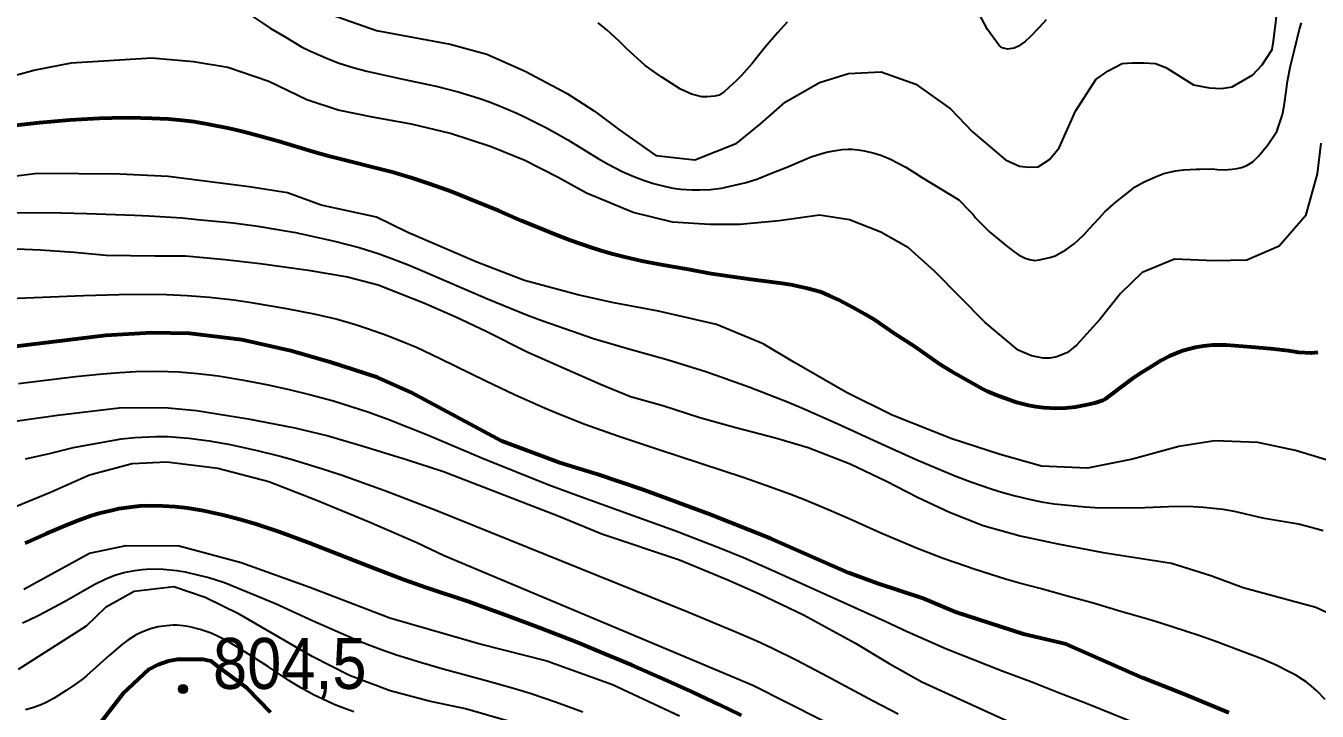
# Model space of a CAD drawing. Header units: metres. Extents: x 547833 to 556102, y 1844799 to 1850994.
# Drawn here: x 551718.3 to 552149.1, y 1845950.6 to 1846179.1 of the extents above; entities that cross this region are included whole.
import ezdxf

# ---------------------------------------------------------------- set-up
doc = ezdxf.new("R2010")
doc.units = ezdxf.units.M
doc.header["$LTSCALE"] = 6.8
for name, color, linetype, lineweight in [('1', 7, 'Continuous', 25), ('2', 7, 'Continuous', 53), ('5', 7, 'Continuous', 13)]:
    doc.layers.add(name, color=color, linetype=linetype, lineweight=lineweight)

msp = doc.modelspace()

# ---------------------------------------------------------------- hatches: boundary and pattern name
at = {"layer": '5'}
msp.add_hatch(color=256, dxfattribs=at).paths.add_polyline_path([(551772.29, 1845957.98, 1), (551769.29, 1845957.98, 1)])

# ---------------------------------------------------------------- linework, layer by layer
at = {"layer": '1'}
for points in [[(551820.47, 1846182.67), (551835.29, 1846177.49), (551859.94, 1846172.92), (551872.13, 1846169.6), (551884.96, 1846163.94), (551898.89, 1846156.5), (551908.07, 1846150.56), (551916.53, 1846144.28), (551928.54, 1846135.86), (551941.53, 1846134.41), (551955.51, 1846139.93), (551963.31, 1846146.28), (551971.63, 1846153.57), (551983.07, 1846160.2), (551992.76, 1846163.21), (552003.63, 1846163.68), (552015.27, 1846159.66), (552026.74, 1846151.43), (552034.09, 1846143.76), (552045.18, 1846134.38), (552049.82, 1846132.22), (552052.87, 1846131.93), (552056.06, 1846132.08), (552059.84, 1846134.52), (552063.03, 1846138.4), (552068.5, 1846150.58), (552075.28, 1846161.14), (552079.37, 1846164.03), (552084.04, 1846166.53), (552087.35, 1846166.72), (552091.24, 1846166.72), (552095.13, 1846166.53), (552098.63, 1846165.18), (552107.9, 1846159.36), (552113.16, 1846158.4), (552117.22, 1846158.22), (552120.74, 1846158.75), (552127.62, 1846162.76), (552130.79, 1846166.07), (552134.14, 1846171.13), (552134.57, 1846173.95), (552136.21, 1846187.47)], [(551794.07, 1846182.14), (551799.82, 1846178.25), (551804.88, 1846175.4), (551810.33, 1846172.08), (551813.3, 1846170.6), (551819.25, 1846168.01), (551822.88, 1846166.63), (551827.92, 1846165.03), (551832.14, 1846163.94), (551844.15, 1846161.27), (551855.18, 1846158.9), (551862.59, 1846157.02), (551869.47, 1846154.94), (551872.65, 1846153.82), (551875.84, 1846152.58), (551882.11, 1846149.94), (551884.51, 1846148.85), (551891.75, 1846145.21), (551896.03, 1846142.87), (551899.19, 1846141.03), (551909.3, 1846134.8), (551912.64, 1846132.89), (551917.26, 1846130.46), (551921.13, 1846128.77), (551924.42, 1846127.55), (551927.72, 1846126.49), (551931.71, 1846125.46), (551934.24, 1846124.96), (551936.75, 1846124.6), (551940.59, 1846124.37), (551943.02, 1846124.38), (551946.73, 1846124.54), (551950.39, 1846124.97), (551958.67, 1846126.88), (551962.19, 1846127.89), (551967.65, 1846130.14), (551972, 1846131.81), (551978.22, 1846134.53), (551980.29, 1846135.33), (551983.49, 1846136.39), (551985.48, 1846136.92), (551988.58, 1846137.54), (551990.63, 1846137.83), (551992.7, 1846137.97), (551993.85, 1846137.94), (551995.95, 1846137.74)], [(552058.73, 1846181.01), (552056.35, 1846178.47), (552053.34, 1846175.36), (552051.74, 1846173.79), (552049.44, 1846172.24), (552048.03, 1846171.59), (552045.79, 1846171.24), (552044.05, 1846171.73), (552043.08, 1846172.51), (552039.11, 1846177.8), (552036.21, 1846183.31)], [(551972.34, 1846180.32), (551969.09, 1846176.69), (551964.98, 1846171.97), (551963.16, 1846169.68), (551960.65, 1846166.53), (551959.59, 1846165.42), (551957.05, 1846162.46), (551955.28, 1846160.68), (551952.85, 1846158.52), (551951.42, 1846157.17), (551949.58, 1846155.98), (551948.23, 1846155.63), (551945.58, 1846155.42), (551943.8, 1846155.42), (551940.35, 1846156.22), (551936.78, 1846157.99), (551930.5, 1846161.93), (551926.52, 1846164.74), (551924.8, 1846165.93), (551918.84, 1846171.39), (551916.27, 1846173.97), (551912.21, 1846177.56), (551909.25, 1846180.1)], [(551995.95, 1846137.74), (551998.06, 1846137.37), (552001.38, 1846136.62), (552003.51, 1846135.98), (552004.68, 1846135.54), (552006.76, 1846134.6), (552009.37, 1846133.27), (552011.92, 1846131.9), (552014.94, 1846130.08), (552017.09, 1846128.55), (552029.57, 1846121.03), (552030.82, 1846119.81), (552031.97, 1846118.45), (552034.34, 1846116.12), (552035.08, 1846115.09), (552038.97, 1846111.31), (552039.96, 1846110.31), (552042.98, 1846107.68), (552045.03, 1846106.05), (552047.89, 1846103.77), (552049.49, 1846102.71), (552051.73, 1846101.6), (552053.14, 1846101.14), (552054.91, 1846100.85), (552056.38, 1846101.01), (552059.89, 1846101.78), (552061.68, 1846102.36), (552063.31, 1846103.29), (552065.3, 1846104.38), (552068.04, 1846106.43), (552069.61, 1846107.85), (552071.41, 1846109.54), (552073.17, 1846111.47), (552076.26, 1846114.8), (552078.35, 1846117.14), (552082.07, 1846120.41), (552084.57, 1846122.43), (552088.45, 1846125.35), (552091.36, 1846127.05), (552095.14, 1846128.71), (552097.99, 1846129.78), (552101.85, 1846130.71), (552104.55, 1846131.02), (552108.74, 1846131.25), (552110.1, 1846131.28), (552114.18, 1846131.37), (552115.81, 1846131.18), (552118.18, 1846131.08), (552120.76, 1846131.24), (552122.47, 1846131.44), (552123.91, 1846131.85), (552125.46, 1846132.4), (552127.66, 1846133.76), (552129.56, 1846135.59), (552132.6, 1846139.41), (552135.69, 1846143.85), (552137.53, 1846149.51), (552138.07, 1846152.42), (552138.77, 1846157.21), (552139.25, 1846160.61), (552140.16, 1846165.67), (552141.54, 1846171.04), (552143.24, 1846177.92), (552143.86, 1846180.1)], [(551956.55, 1846112.87), (551946.52, 1846112.87), (551934.11, 1846113.62), (551920.92, 1846116.83), (551905.32, 1846123.32), (551895.97, 1846128.48), (551884.78, 1846134.2), (551873.59, 1846138.77), (551860, 1846143.2), (551846.95, 1846146.3), (551833.98, 1846148.64), (551822.55, 1846150.9), (551812.12, 1846154.41), (551799.36, 1846160.46), (551785.75, 1846165.14), (551774.23, 1846167.01), (551760.37, 1846168.24), (551733.51, 1846166.59), (551721.44, 1846164.33), (551709.99, 1846161.13)], [(552150.37, 1846139.92), (552149.11, 1846129.74), (552145.24, 1846115.71), (552136.48, 1846105.57), (552125.7, 1846100.92), (552114.8, 1846100.7), (552101.53, 1846101.23), (552090.73, 1846096.83), (552083.52, 1846089.79), (552076.63, 1846081.13), (552068.91, 1846072.66), (552065.77, 1846070.18), (552062.26, 1846068.69), (552059.88, 1846068.31), (552057.74, 1846068.31), (552053.85, 1846069.06), (552049.34, 1846070.92), (552038.38, 1846080.1), (552021.59, 1846097.12), (552012.82, 1846105.02), (552003.58, 1846110.32), (551993.09, 1846114.34), (551983.14, 1846115.88), (551969.62, 1846114.09), (551956.55, 1846112.87)], [(552152.13, 1846034.33), (552141.86, 1846037.49), (552129.37, 1846040.13), (552114.95, 1846040.66), (552102.97, 1846038.79), (552087.56, 1846034.63), (552072.55, 1846031.53), (552057.1, 1846032.2), (552043.32, 1846036.1), (552027.23, 1846041.39), (552007.28, 1846049.29), (551992.07, 1846056.83), (551974.54, 1846066.91), (551964.32, 1846073), (551948.73, 1846079.48), (551929.42, 1846083.9), (551913.97, 1846086.85), (551902.51, 1846089.36), (551884.69, 1846094.2), (551868.76, 1846100.27), (551845.79, 1846110.12), (551835.3, 1846115.28), (551816.81, 1846119.28), (551805.68, 1846123.35), (551792.88, 1846125.33), (551765.8, 1846128.87), (551749.72, 1846129.58), (551722.26, 1846129.77), (551704.34, 1846127.61)], [(551714.6, 1846116.75), (551723.18, 1846116.82), (551730.12, 1846116.74), (551738.67, 1846116.52), (551754.6, 1846115.97), (551759.49, 1846115.71), (551770.5, 1846115), (551775.66, 1846114.54), (551787.45, 1846113.33), (551795.73, 1846112.26), (551802.34, 1846111.18), (551808.34, 1846110.1), (551821.3, 1846107.28), (551829.54, 1846105.1), (551836.2, 1846103.06), (551841.86, 1846100.97), (551846.21, 1846099.25), (551850.63, 1846097.42), (551872.32, 1846088.08), (551885.74, 1846082.61), (551890.79, 1846080.72), (551902.88, 1846076.43), (551907.72, 1846074.86), (551918.67, 1846071.57), (551932.59, 1846067.69), (551945.17, 1846063.85), (551959.89, 1846058.6), (551972.38, 1846053.72), (551977.47, 1846051.62), (551988.96, 1846046.49), (552003.79, 1846039.66), (552015.29, 1846034.52), (552024.54, 1846030.55), (552028.53, 1846028.94), (552033.62, 1846027.02), (552040.68, 1846024.56), (552043.95, 1846023.55), (552047.97, 1846022.43)], [(551709.96, 1846104.88), (551723.24, 1846104.35), (551734.5, 1846103.6), (551745.15, 1846102.64), (551761.32, 1846102.32), (551771.6, 1846102.34), (551784.82, 1846101.17), (551796.53, 1846099.83), (551812.54, 1846097.58), (551825.62, 1846095.38), (551835.82, 1846092.73), (551851.11, 1846086.71), (551861.8, 1846082.08), (551871.87, 1846077.25), (551885.75, 1846070.31), (551910.08, 1846059.61), (551920.07, 1846055.53), (551930.83, 1846052.43), (551943.22, 1846048.5), (551955.16, 1846045.16), (551968.38, 1846041.7), (551979.29, 1846038.49), (551993.37, 1846032.98), (552005.46, 1846027.23), (552015.84, 1846021.93), (552026.44, 1846016.91), (552037.74, 1846012.47), (552050.07, 1846009.04), (552062.57, 1846006.4), (552077.77, 1846003.42), (552100.52, 1845999.9), (552113.69, 1845995.8), (552124.43, 1845991.81), (552148.67, 1845985.29), (552157.93, 1845980.88)], [(551848.62, 1846071.8), (551845.37, 1846073.19), (551839, 1846075.7), (551832.36, 1846078.07), (551828.31, 1846079.39), (551821.81, 1846081.23), (551815.11, 1846082.83), (551805.45, 1846084.74), (551794.24, 1846086.64), (551787.71, 1846087.56), (551779.61, 1846088.52), (551772.18, 1846089.09), (551765.41, 1846089.38), (551753.46, 1846089.5), (551737.6, 1846089.06), (551712.86, 1846088.04)], [(552151.78, 1845954.45), (552148.99, 1845957.3), (552147.25, 1845958.91), (552145.4, 1845960.4), (552144.27, 1845961.18), (552142.03, 1845962.53), (552139.57, 1845963.84), (552135.43, 1845965.88), (552130.91, 1845967.86), (552115.34, 1845973.81), (552109.58, 1845975.82), (552097.24, 1845979.85), (552092.97, 1845981.18), (552083.66, 1845983.81), (552074.1, 1845986.68), (552066.16, 1845988.79), (552056.66, 1845991.49), (552049.83, 1845993.28), (552045.09, 1845994.63), (552035.03, 1845997.76), (552028.19, 1846000.12), (552024.39, 1846001.52), (552016.04, 1846004.69), (552012.53, 1846006.12), (552003.28, 1846010.04), (551993.96, 1846014.25), (551986.29, 1846017.58), (551978.07, 1846021), (551973.15, 1846022.93), (551965.23, 1846025.81), (551957.6, 1846028.45), (551929.14, 1846037.77), (551915.86, 1846042.23), (551904.78, 1846046.19), (551896.74, 1846049.31), (551891.34, 1846051.57), (551881.34, 1846056.05), (551871.84, 1846060.56), (551856.59, 1846068.08), (551848.62, 1846071.8)], [(551715.86, 1846059.79), (551734.93, 1846062.14), (551743.94, 1846063.05), (551749.67, 1846063.51), (551754.89, 1846063.82), (551762.38, 1846063.97), (551769.4, 1846063.72), (551775.71, 1846063.18), (551782.49, 1846062.33), (551790.37, 1846061.07), (551799.19, 1846059.36), (551806.63, 1846057.75), (551812.92, 1846056.16), (551820.92, 1846053.99), (551832.39, 1846050.36), (551838.89, 1846048.08), (551852.29, 1846042.75), (551870.68, 1846034.97), (551892.76, 1846026.02), (551901.28, 1846022.86), (551920.9, 1846015.85), (551934.81, 1846010.78), (551950.04, 1846004.94), (551957.77, 1846001.77), (551966.07, 1845998.18), (552004.98, 1845980.54), (552012.36, 1845977.1), (552025.5, 1845971.32), (552044.03, 1845964.06), (552053.97, 1845960.37), (552062.81, 1845956.82), (552072.41, 1845953.08), (552089.99, 1845946.02)], [(551709.09, 1846046.48), (551728.85, 1846049.23), (551749.53, 1846051.7), (551764.64, 1846051.76), (551775.29, 1846050.81), (551792.49, 1846048.06), (551808.08, 1846045), (551819.18, 1846042.32), (551830.87, 1846038.94), (551845.35, 1846034.49), (551857.62, 1846030.42), (551895.87, 1846015.7), (551910.52, 1846009.74), (551936.41, 1846000.99), (551952.54, 1845994.3), (551962.83, 1845989.75), (551977.74, 1845982.68), (551994.93, 1845973.32)], [(551718.28, 1846034.65), (551726.28, 1846036.44), (551734.25, 1846038.47), (551736.04, 1846038.86), (551750.26, 1846041.36), (551754.71, 1846041.82), (551761.69, 1846042.15), (551765.79, 1846042.12), (551768.46, 1846041.97), (551772.76, 1846041.57), (551779.47, 1846040.68), (551786.49, 1846039.49), (551795.53, 1846037.49), (551803.23, 1846035.6), (551806.9, 1846034.57), (551816.67, 1846031.61), (551823.58, 1846029.34), (551838.09, 1846024.16), (551855.4, 1846017.48), (551939.18, 1845983.65), (551955.16, 1845977.06), (551962.24, 1845974), (551967.18, 1845971.7), (551975.35, 1845967.64), (551984.02, 1845963.13), (552000.99, 1845954.05), (552009.36, 1845949.7)], [(552154.94, 1845848.18), (552147.8, 1845859.57), (552128.75, 1845878.62), (552119.81, 1845885.73), (552111.55, 1845891.4), (552100.02, 1845897.85), (552084.78, 1845905.65), (552067.77, 1845912.35), (552040.54, 1845921.71), (552021.43, 1845928.95), (552008.45, 1845934.72), (551983.75, 1845947.54), (551960.84, 1845959.17), (551857.88, 1846002.37), (551848.75, 1846006.67), (551832.85, 1846013.63), (551815.13, 1846020.9), (551799.45, 1846027), (551782.44, 1846031.42), (551765.43, 1846033.56), (551753.81, 1846033), (551739.63, 1846029.23), (551726.56, 1846023.43), (551713.34, 1846018)], [(552047.97, 1846022.43), (552053.08, 1846021.2), (552057.16, 1846020.34), (552061.37, 1846019.66), (552071.73, 1846018.65), (552076.65, 1846018.36), (552091.57, 1846018.49), (552099.5, 1846018.83), (552104.11, 1846018.9), (552107.74, 1846018.83), (552111.14, 1846018.62), (552117.64, 1846017.92), (552121.47, 1846017.29), (552130.83, 1846015.03), (552142.84, 1846013.01), (552147.06, 1846011.88), (552151.14, 1846010.85)], [(551717.66, 1845991.28), (551739.54, 1846003.29), (551751.83, 1846005.82), (551769.51, 1846005.67), (551790.2, 1846000.14), (551813.11, 1845991.94), (551839.81, 1845981.63), (551870.27, 1845972.89), (551892.11, 1845967.36), (551914.09, 1845959.43), (551936.36, 1845949)], [(551717.28, 1845980.06), (551719.25, 1845980.9), (551722.72, 1845982.56), (551731.2, 1845987.09), (551741.19, 1845992.76), (551744.98, 1845994.65), (551748.01, 1845995.87), (551751.01, 1845996.77), (551754.71, 1845997.52), (551757.18, 1845997.83), (551759.77, 1845997.99), (551764.2, 1845997.91), (551768.74, 1845997.46), (551771.53, 1845996.99), (551776.09, 1845995.96), (551779.35, 1845995.1), (551784.56, 1845993.44), (551801.61, 1845986.47), (551814.17, 1845980.69), (551827.83, 1845974.72), (551832.18, 1845972.88), (551836.68, 1845971.19), (551842.01, 1845969.36), (551850.29, 1845966.78), (551857.55, 1845964.69), (551871.91, 1845960.83), (551881.02, 1845958.24), (551886.57, 1845956.56), (551895.01, 1845953.72), (551904.11, 1845950.36)], [(551916.99, 1845932.71), (551895.79, 1845941.61), (551879.66, 1845947.15), (551864.96, 1845951.32), (551852.86, 1845953.89), (551839.89, 1845957.37), (551826.36, 1845962.45), (551813.83, 1845968.77), (551789.49, 1845982.91), (551778.18, 1845988.49), (551767.75, 1845992), (551754.46, 1845990.5), (551744.91, 1845985.1), (551738.46, 1845978.89), (551715.73, 1845964.49)], [(551806.04, 1845960.79), (551799.33, 1845965.31), (551793.51, 1845969.06), (551789.33, 1845971.68), (551785.34, 1845974.01), (551782.73, 1845975.36), (551780.18, 1845976.53), (551778.82, 1845977.07), (551776.49, 1845977.85), (551773.02, 1845978.68), (551770.83, 1845979.03), (551768.66, 1845979.2), (551767.44, 1845979.21), (551765.24, 1845979.07), (551762.52, 1845978.65), (551759.96, 1845978.03), (551757, 1845976.93), (551755.12, 1845976), (551752.36, 1845974.26), (551750.73, 1845973), (551746.09, 1845969.08), (551738.54, 1845962.37), (551737.19, 1845961.28), (551734.55, 1845959.3), (551731.81, 1845957.42), (551727.75, 1845954.87), (551725.16, 1845953.49), (551723.68, 1845952.82), (551720.96, 1845951.76), (551718.24, 1845950.97)], [(551994.93, 1845973.32), (552006.37, 1845966.49), (552017.23, 1845960.35), (552045.5, 1845947.43), (552058.58, 1845941.8), (552071.5, 1845936.53), (552093.99, 1845928.66), (552105.6, 1845922.61), (552116.6, 1845916.36), (552126.31, 1845911.37), (552140.87, 1845905.02), (552150.08, 1845899.96)], [(551827.77, 1845950.36), (551824.08, 1845951.67), (551821.25, 1845952.77), (551817.16, 1845954.63), (551814.58, 1845955.95), (551810.31, 1845958.26), (551807.52, 1845959.87), (551806.04, 1845960.79)]]:
    msp.add_lwpolyline(points, dxfattribs=at)
at = {"layer": '2'}
for points in [[(551947, 1846096.39), (551938.77, 1846097.95), (551930.95, 1846099.21), (551923.8, 1846100.61), (551917.68, 1846102.05), (551914.18, 1846102.96), (551909.9, 1846104.19), (551907.18, 1846105.09), (551900.05, 1846107.53), (551895.73, 1846109.1), (551883.73, 1846114), (551876.14, 1846117.34), (551868.92, 1846120.32), (551860.4, 1846123.67), (551853.24, 1846126.28), (551846.92, 1846128.34), (551840.97, 1846130.14), (551819.72, 1846135.54), (551814.18, 1846137.02), (551802.8, 1846140.47), (551794.77, 1846142.77), (551790.98, 1846143.75), (551786.12, 1846144.87), (551779.38, 1846146.21), (551774.44, 1846147.02), (551769.45, 1846147.62), (551765.99, 1846147.89), (551760.41, 1846148.18), (551753.05, 1846148.36), (551746.98, 1846148.29), (551742.97, 1846148.16), (551732.92, 1846147.66), (551722.9, 1846146.71), (551706.94, 1846144.9)], [(552149.38, 1846070.15), (552147.17, 1846069.9), (552142.93, 1846070.17), (552139.53, 1846070.65), (552133.62, 1846071.34), (552127.23, 1846071.98), (552118.85, 1846072.64), (552114.14, 1846072.61), (552111.21, 1846072.27), (552108.4, 1846071.83), (552104.19, 1846070.73), (552099.81, 1846068.87), (552097.12, 1846067.45), (552093.19, 1846065.02), (552090.63, 1846063.49), (552087.4, 1846061.39), (552085.12, 1846059.65), (552078.42, 1846054.55), (552077.56, 1846054.19), (552074.98, 1846053.31), (552072.43, 1846052.66), (552068.46, 1846051.93), (552065.18, 1846051.6), (552061.89, 1846051.5), (552057.88, 1846051.71), (552055.31, 1846052.03), (552052.76, 1846052.5), (552048.84, 1846053.53), (552044.8, 1846054.89), (552042.02, 1846055.93), (552039.19, 1846057.14), (552037.63, 1846057.91), (552027.15, 1846063.83), (552023.13, 1846066.22), (552014.76, 1846072.1), (552008.02, 1846076.43), (552001.46, 1846080.99), (551998.2, 1846082.97), (551994.42, 1846085.08), (551989.46, 1846087.66), (551986.65, 1846088.98), (551983.28, 1846090.34), (551979.09, 1846091.51), (551973.48, 1846092.73), (551969.76, 1846093.28), (551960.18, 1846094.43), (551947, 1846096.39)], [(552119.64, 1845949.99), (552104.58, 1845956.28), (552090.88, 1845961.72), (552065.34, 1845972.92), (552051.12, 1845976.26), (552028.44, 1845983.6), (552017.64, 1845988.09), (552002.47, 1845993.1), (551992.79, 1845996.71), (551966.72, 1846008.11), (551946.24, 1846016.2), (551924.23, 1846024.38), (551908.78, 1846029.61), (551896.14, 1846033.51), (551877.17, 1846040.63), (551846.89, 1846056.76), (551835.64, 1846061.84), (551819.83, 1846066.91), (551807.22, 1846070.56), (551790.4, 1846074.37), (551772.89, 1846076.45), (551760.29, 1846076.67), (551745.01, 1846075.83), (551714.94, 1846072.16)], [(551749.38, 1846017.97), (551746.71, 1846017.41), (551742.73, 1846016.44), (551740.16, 1846015.67), (551735.88, 1846014.1), (551732.27, 1846012.64), (551725.13, 1846009.65), (551718.16, 1846006.58)], [(551957.06, 1845949.11), (551949.5, 1845952.81), (551941.04, 1845956.79), (551932.39, 1845960.71), (551920.52, 1845965.86), (551911.58, 1845969.61), (551902.57, 1845973.3), (551890.29, 1845978.1), (551879.26, 1845982.22), (551866.09, 1845986.97), (551851.98, 1845991.73), (551844.47, 1845994.39), (551834.84, 1845998.05), (551813.02, 1846006.62), (551803.02, 1846010.23), (551794.78, 1846013), (551790.19, 1846014.35), (551784.62, 1846015.81), (551777.56, 1846017.34), (551772.32, 1846018.2), (551768.14, 1846018.67), (551764, 1846018.93), (551759.21, 1846018.98), (551756.36, 1846018.87), (551753.61, 1846018.63), (551749.38, 1846017.97)], [(551743.29, 1845946.68), (551750.83, 1845956.42), (551759.51, 1845964.52), (551762.54, 1845966.11), (551765.93, 1845967.35), (551768.96, 1845967.88), (551772.17, 1845967.88), (551777.34, 1845967.88), (551780.01, 1845967.35), (551781.79, 1845965.94), (551792.02, 1845958.3), (551799.93, 1845950.18)]]:
    msp.add_lwpolyline(points, dxfattribs=at)
at = {"layer": '5'}
msp.add_circle((551770.79, 1845957.98), 1.5, dxfattribs=at)

# ---------------------------------------------------------------- texts
at = {"layer": '5', "width": 0.9}
msp.add_text('804,5', height=17, dxfattribs=at).set_placement((551780.79, 1845957.98))

doc.saveas('drawing.dxf')
